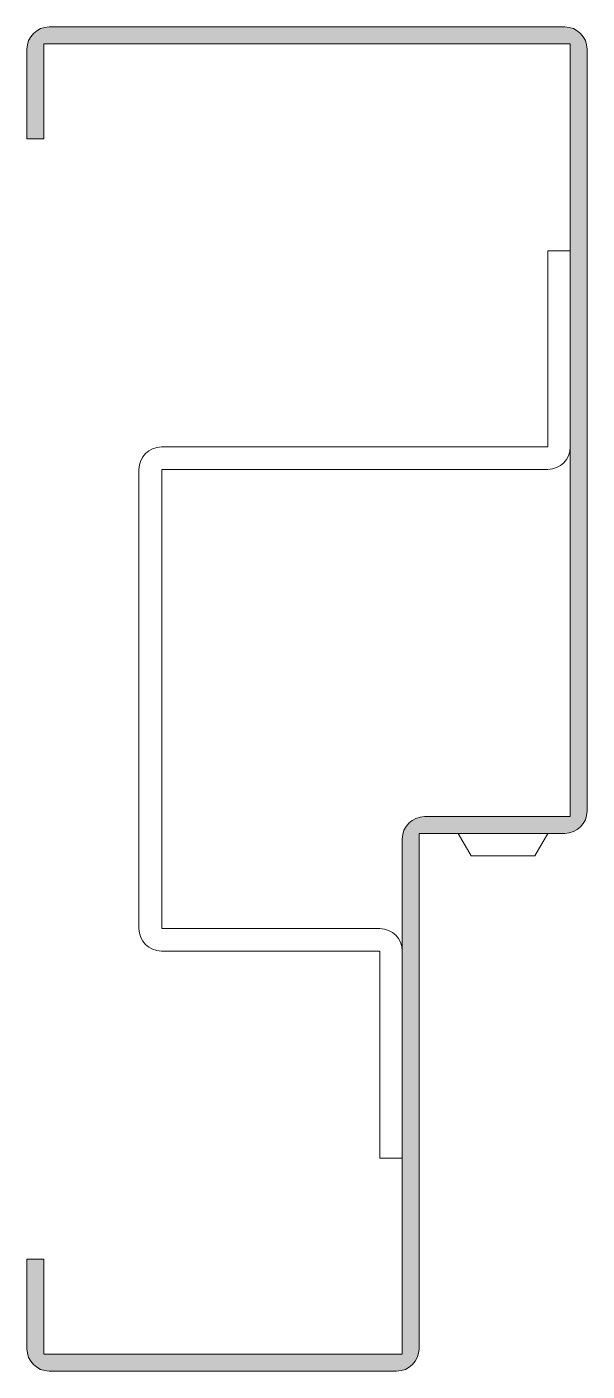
# Model space of a CAD drawing. Header units: metres. Extents: x 0 to 50, y -60 to 60.
import ezdxf

# ---------------------------------------------------------------- set-up
doc = ezdxf.new("R2010")
doc.units = ezdxf.units.M
doc.layers.add('A-DETL-GENF', color=92, linetype='Continuous', lineweight=18)

# ---------------------------------------------------------------- blocks, each defined once
blk = doc.blocks.new('32 stalen kozijn - 50x120 muurd 100-4929968-00_0 Basismaterialen')
at = {"layer": 'A-DETL-GENF'}
blk.add_hatch(color=256, dxfattribs=at).paths.add_polyline_path([(33, -60), (33.52, -59.93), (34, -59.73), (34.41, -59.41), (34.73, -59), (34.93, -58.52), (35, -58), (35, -12), (48, -12), (48.52, -11.93), (49, -11.73), (49.41, -11.41), (49.73, -11), (49.93, -10.52), (50, -10), (50, 58), (49.93, 58.52), (49.73, 59), (49.41, 59.41), (49, 59.73), (48.52, 59.93), (48, 60), (2, 60), (1.48, 59.93), (1, 59.73), (0.59, 59.41), (0.27, 59), (0.07, 58.52), (0, 58), (0, 50), (1.5, 50), (1.5, 58.5), (48.5, 58.5), (48.5, -10.5), (35.5, -10.5), (34.98, -10.57), (34.5, -10.77), (34.09, -11.09), (33.77, -11.5), (33.57, -11.98), (33.5, -12.5), (33.5, -58.5), (1.5, -58.5), (1.5, -50), (0, -50), (0, -58), (0.07, -58.52), (0.27, -59), (0.59, -59.41), (1, -59.73), (1.48, -59.93), (2, -60)])
for p, q in [((48, 60), (2, 60)), ((0, 58), (0, 50)), ((1.5, 50), (1.5, 58.5)), ((1.5, 58.5), (48.5, 58.5)), ((48.5, 58.5), (48.5, 40)), ((50, -10), (50, 58)), ((0, 50), (1.5, 50)), ((48.5, 22.5), (48.5, -10.5)), ((48.5, -10.5), (35.5, -10.5)), ((35, -58), (35, -12)), ((35, -12), (38.49, -12)), ((46.5, -12), (38.49, -12)), ((38.49, -12), (39.65, -14.01)), ((45.34, -14.01), (46.5, -12)), ((46.5, -12), (48, -12)), ((33.5, -12.5), (33.5, -22.5)), ((39.65, -14.01), (45.34, -14.01)), ((33.5, -40.98), (33.5, -58.5)), ((1.5, -50), (0, -50)), ((0, -50), (0, -58)), ((1.5, -58.5), (1.5, -50)), ((33.5, -58.5), (1.5, -58.5)), ((2, -60), (33, -60))]:
    blk.add_line(p, q, dxfattribs=at)
at = {"layer": 'A-DETL-GENF', "lineweight": 13}
for p, q in [((48.5, 40), (46.5, 40)), ((46.5, 40), (46.5, 22.5)), ((48.5, 22.5), (48.5, 40)), ((46.5, 22.5), (12, 22.5)), ((10, 20.5), (10, -20.5)), ((12.03, -20.5), (12.03, 20.5)), ((12.03, 20.5), (46.5, 20.5)), ((31.5, -20.5), (12.03, -20.5)), ((12, -22.5), (31.5, -22.5)), ((31.5, -22.5), (31.5, -40.98)), ((33.5, -40.98), (33.5, -22.5)), ((31.5, -40.98), (33.5, -40.98))]:
    blk.add_line(p, q, dxfattribs=at)
at = {"layer": 'A-DETL-GENF'}
for centre, start, end in [((2, 58), 90, 180), ((48, 58), 360, 90), ((35.5, -12.5), 90, 180), ((48, -10), 270, 360), ((2, -58), 180, 270), ((33, -58), 270, 360)]:
    blk.add_arc(centre, 2, start, end, dxfattribs=at)
at = {"layer": 'A-DETL-GENF', "lineweight": 13}
for centre, start, end in [((12, 20.5), 90, 180), ((46.5, 22.5), 270, 360), ((12, -20.5), 180, 270), ((31.5, -22.5), 360, 90)]:
    blk.add_arc(centre, 2, start, end, dxfattribs=at)

msp = doc.modelspace()

# ---------------------------------------------------------------- block references
msp.add_blockref('32 stalen kozijn - 50x120 muurd 100-4929968-00_0 Basismaterialen', (0, 0))

doc.saveas('drawing.dxf')
